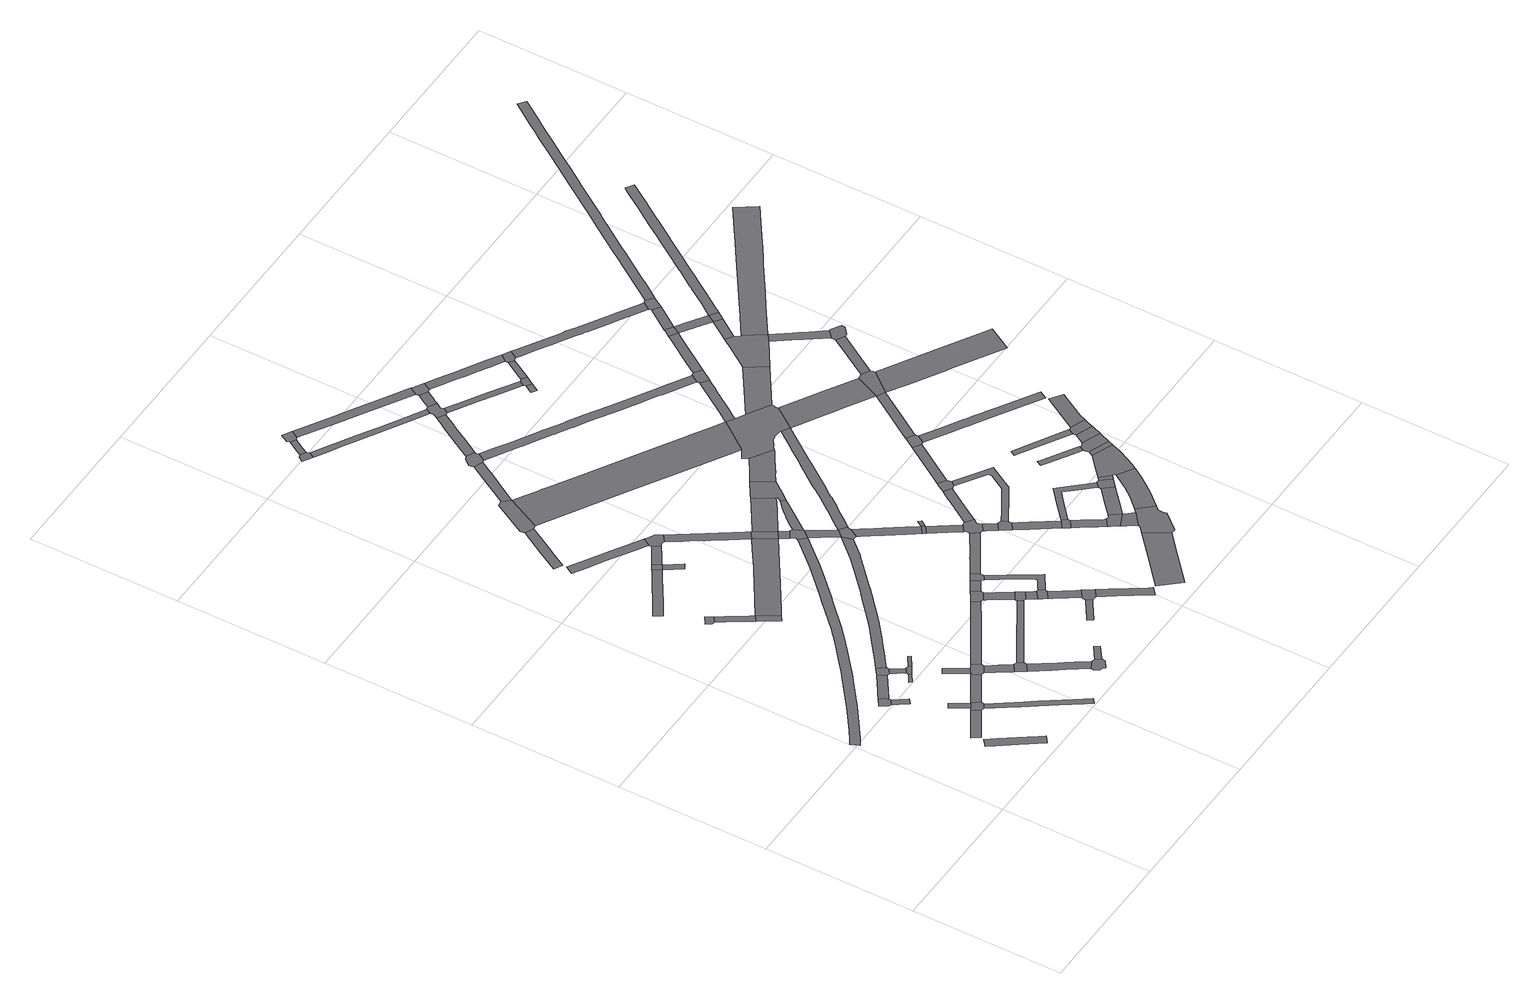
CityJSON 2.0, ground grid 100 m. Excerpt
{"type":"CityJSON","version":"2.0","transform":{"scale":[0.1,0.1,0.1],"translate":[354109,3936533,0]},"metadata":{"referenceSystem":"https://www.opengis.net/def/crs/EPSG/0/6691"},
"CityObjects":{
"road1":{"type":"Road","attributes":{"RoadStructureAttribute.sectionType":"1"},"geometry":[{"type":"MultiSurface","lod":"1","boundaries":[[[0,1,2,3,4,5,6,7,8,9,10,11]]]}]},
"road2":{"type":"Road","attributes":{"RoadStructureAttribute.sectionType":"1"},"geometry":[{"type":"MultiSurface","lod":"1","boundaries":[[[12,13,14,15,16,17,18]]]}]},
"road3":{"type":"Road","geometry":[{"type":"MultiSurface","lod":"1","boundaries":[[[19,20,21,22,23,24]]]}]},
"road4":{"type":"Road","attributes":{"RoadStructureAttribute.sectionType":"1"},"geometry":[{"type":"MultiSurface","lod":"1","boundaries":[[[19,25,26,27,20]]]}]},
"road5":{"type":"Road","attributes":{"RoadStructureAttribute.sectionType":"1"},"geometry":[{"type":"MultiSurface","lod":"1","boundaries":[[[28,29,30,31,32]]]}]},
"road6":{"type":"Road","geometry":[{"type":"MultiSurface","lod":"1","boundaries":[[[33,34,32,31,18,17,35]]]}]},
"road7":{"type":"Road","attributes":{"RoadStructureAttribute.sectionType":"1"},"geometry":[{"type":"MultiSurface","lod":"1","boundaries":[[[21,36,37,38,39,40,22]]]}]},
"road8":{"type":"Road","attributes":{"RoadStructureAttribute.sectionType":"1"},"geometry":[{"type":"MultiSurface","lod":"1","boundaries":[[[41,42,43,44,45,33,35,46,47,48,49,50,51]]]}]},
"road9":{"type":"Road","attributes":{"RoadStructureAttribute.sectionType":"1"},"geometry":[{"type":"MultiSurface","lod":"1","boundaries":[[[52,53,54,55]]]}]},
"road10":{"type":"Road","attributes":{"RoadStructureAttribute.sectionType":"1"},"geometry":[{"type":"MultiSurface","lod":"1","boundaries":[[[56,57,32,34,58,59,60]]]}]},
"road11":{"type":"Road","geometry":[{"type":"MultiSurface","lod":"1","boundaries":[[[37,61,62,63,64,65,38]]]}]},
"road12":{"type":"Road","attributes":{"RoadStructureAttribute.sectionType":"1"},"geometry":[{"type":"MultiSurface","lod":"1","boundaries":[[[66,62,61,67,68,69]]]}]},
"road13":{"type":"Road","geometry":[{"type":"MultiSurface","lod":"1","boundaries":[[[70,71,69,68,52,55]]]}]},
"road14":{"type":"Road","attributes":{"RoadStructureAttribute.sectionType":"1"},"geometry":[{"type":"MultiSurface","lod":"1","boundaries":[[[72,73,74,75,76,77]]]}]},
"road15":{"type":"Road","attributes":{"RoadStructureAttribute.sectionType":"1"},"geometry":[{"type":"MultiSurface","lod":"1","boundaries":[[[70,78,79,71]]]}]},
"road16":{"type":"Road","geometry":[{"type":"MultiSurface","lod":"1","boundaries":[[[80,81,82,83,72,77,56,60,84]]]}]},
"road17":{"type":"Road","geometry":[{"type":"MultiSurface","lod":"1","boundaries":[[[85,86,87,88,89,90,91,92]]]}]},
"road18":{"type":"Road","attributes":{"RoadStructureAttribute.sectionType":"1"},"geometry":[{"type":"MultiSurface","lod":"1","boundaries":[[[93,94,95,96,97,98,99,100,101,102,103,104,105,106,107,108,109,110,111,112,113,114,115,116,117,118,119,120,121,122,123,124,125,126,127,128,129]]]}]},
"road19":{"type":"Road","attributes":{"RoadStructureAttribute.sectionType":"1"},"geometry":[{"type":"MultiSurface","lod":"1","boundaries":[[[130,131,132,133,134,80,84]]]}]},
"road20":{"type":"Road","attributes":{"RoadStructureAttribute.sectionType":"1"},"geometry":[{"type":"MultiSurface","lod":"1","boundaries":[[[135,136,137,138,139,140,87,86,141,142,143,144]]]}]},
"road21":{"type":"Road","geometry":[{"type":"MultiSurface","lod":"1","boundaries":[[[145,132,131,146,147,148,149]]]}]},
"road22":{"type":"Road","geometry":[{"type":"MultiSurface","lod":"1","boundaries":[[[150,144,143,151]]]}]},
"road23":{"type":"Road","attributes":{"RoadStructureAttribute.sectionType":"1"},"geometry":[{"type":"MultiSurface","lod":"1","boundaries":[[[152,153,154,155,156,157,158,159,148,147]]]}]},
"road24":{"type":"Road","attributes":{"RoadStructureAttribute.sectionType":"1"},"geometry":[{"type":"MultiSurface","lod":"1","boundaries":[[[160,161,162,163,164,165,166,167,168,169,170,171,172]]]}]},
"road25":{"type":"Road","geometry":[{"type":"MultiSurface","lod":"1","boundaries":[[[173,174,175,176,177,178,179,155,154]]]}]},
"road26":{"type":"Road","attributes":{"RoadStructureAttribute.sectionType":"1"},"geometry":[{"type":"MultiSurface","lod":"1","boundaries":[[[180,181,182,183,184,185,186,82,81,187,188,189,190,191,192,193]]]}]},
"road27":{"type":"Road","attributes":{"RoadStructureAttribute.sectionType":"1"},"geometry":[{"type":"MultiSurface","lod":"1","boundaries":[[[178,194,195,196,197,179]]]}]},
"road28":{"type":"Road","attributes":{"RoadStructureAttribute.sectionType":"1"},"geometry":[{"type":"MultiSurface","lod":"1","boundaries":[[[198,199,200,201,202,203,204,205]]]}]},
"road29":{"type":"Road","geometry":[{"type":"MultiSurface","lod":"1","boundaries":[[[206,172,171,207,208]]]}]},
"road30":{"type":"Road","attributes":{"RoadStructureAttribute.sectionType":"1"},"geometry":[{"type":"MultiSurface","lod":"1","boundaries":[[[209,210,211,212,213,214,215,145,149]]]}]},
"road31":{"type":"Road","attributes":{"RoadStructureAttribute.sectionType":"1"},"geometry":[{"type":"MultiSurface","lod":"1","boundaries":[[[216,217,218,219,220,221,222,223,224,225,226,227,64,63,228,229,230,231,232,233,234,235,236,237,238]]]}]},
"road32":{"type":"Road","attributes":{"RoadStructureAttribute.sectionType":"1"},"geometry":[{"type":"MultiSurface","lod":"1","boundaries":[[[239,240,241,242,243,244,245,246,247,248,249,250,251,252]]]}]},
"road33":{"type":"Road","geometry":[{"type":"MultiSurface","lod":"1","boundaries":[[[171,253,254,207]]]}]},
"road34":{"type":"Road","attributes":{"function":"3","RoadStructureAttribute.sectionType":"1"},"geometry":[{"type":"MultiSurface","lod":"1","boundaries":[[[255,256,257,258,259,260,261,262,263,264,265,144,150]]]}]},
"road35":{"type":"Road","attributes":{"RoadStructureAttribute.sectionType":"1"},"geometry":[{"type":"MultiSurface","lod":"1","boundaries":[[[207,266,267,268,269,270,271,272,208]]]}]},
"road36":{"type":"Road","geometry":[{"type":"MultiSurface","lod":"1","boundaries":[[[204,273,274,275,276,277,205]]]}]},
"road37":{"type":"Road","geometry":[{"type":"MultiSurface","lod":"1","boundaries":[[[278,279,280,248,247,270,269,281,282]]]}]},
"road38":{"type":"Road","geometry":[{"type":"MultiSurface","lod":"1","boundaries":[[[283,284,285,286,287,180,193]]]}]},
"road39":{"type":"Road","attributes":{"RoadStructureAttribute.sectionType":"1"},"geometry":[{"type":"MultiSurface","lod":"1","boundaries":[[[288,289,290,291,292,293,284,283]]]}]},
"road40":{"type":"Road","geometry":[{"type":"MultiSurface","lod":"1","boundaries":[[[294,295,296,297,298,299,300,301,302,303]]]}]},
"road41":{"type":"Road","geometry":[{"type":"MultiSurface","lod":"1","boundaries":[[[211,304,305,291,290,212]]]}]},
"road42":{"type":"Road","attributes":{"RoadStructureAttribute.sectionType":"1"},"geometry":[{"type":"MultiSurface","lod":"1","boundaries":[[[306,307,286,285,308]]]}]},
"road43":{"type":"Road","attributes":{"RoadStructureAttribute.sectionType":"1"},"geometry":[{"type":"MultiSurface","lod":"1","boundaries":[[[309,310,311,312,313,314,315,316,259,317,318,319,320,321,322,323,324,325,326,278,282]]]}]},
"road44":{"type":"Road","attributes":{"RoadStructureAttribute.sectionType":"1"},"geometry":[{"type":"MultiSurface","lod":"1","boundaries":[[[327,328,329,330,305,304]]]}]},
"road45":{"type":"Road","geometry":[{"type":"MultiSurface","lod":"1","boundaries":[[[331,332,333,334,335,336,337,338,339,329,328,340,341,342]]]}]},
"road46":{"type":"Road","geometry":[{"type":"MultiSurface","lod":"1","boundaries":[[[343,344,345,346,347,348]]]}]},
"road47":{"type":"Road","attributes":{"RoadStructureAttribute.sectionType":"1"},"geometry":[{"type":"MultiSurface","lod":"1","boundaries":[[[349,350,351,352,353,354,355,356,357,358,331,342]]]}]},
"road48":{"type":"Road","geometry":[{"type":"MultiSurface","lod":"1","boundaries":[[[359,306,308,360,361,362,363,364]]]}]},
"road49":{"type":"Road","geometry":[{"type":"MultiSurface","lod":"1","boundaries":[[[365,355,354,303,302,366]]]}]},
"road50":{"type":"Road","geometry":[{"type":"MultiSurface","lod":"1","boundaries":[[[317,259,258,367,368]]]}]},
"road51":{"type":"Road","attributes":{"RoadStructureAttribute.sectionType":"1"},"geometry":[{"type":"MultiSurface","lod":"1","boundaries":[[[361,369,370,371,372,373,374,375,376,377,378,379,338,337,380,381,382,383,384,385,386,387,362]]]}]},
"road52":{"type":"Road","attributes":{"RoadStructureAttribute.sectionType":"1"},"geometry":[{"type":"MultiSurface","lod":"1","boundaries":[[[388,275,274,389,390,391,392,393,394]]]}]},
"road53":{"type":"Road","attributes":{"RoadStructureAttribute.sectionType":"1"},"geometry":[{"type":"MultiSurface","lod":"1","boundaries":[[[395,396,397,398,343,348]]]}]},
"road54":{"type":"Road","attributes":{"function":"3","RoadStructureAttribute.sectionType":"1"},"geometry":[{"type":"MultiSurface","lod":"1","boundaries":[[[258,399,400,401,402,403,367]]]}]},
"road55":{"type":"Road","geometry":[{"type":"MultiSurface","lod":"1","boundaries":[[[128,404,405,406,401,400,407,408,129]]]}]},
"road56":{"type":"Road","attributes":{"RoadStructureAttribute.sectionType":"1"},"geometry":[{"type":"MultiSurface","lod":"1","boundaries":[[[409,410,411,412,413,414,415,416,417,418,419,365,366]]]}]},
"road57":{"type":"Road","attributes":{"RoadStructureAttribute.sectionType":"1"},"geometry":[{"type":"MultiSurface","lod":"1","boundaries":[[[128,420,216,421,422,404]]]}]},
"road58":{"type":"Road","geometry":[{"type":"MultiSurface","lod":"1","boundaries":[[[423,397,396,424,425,426]]]}]},
"road59":{"type":"Road","geometry":[{"type":"MultiSurface","lod":"1","boundaries":[[[427,428,429,430,421,216,238]]]}]},
"road60":{"type":"Road","attributes":{"RoadStructureAttribute.sectionType":"1"},"geometry":[{"type":"MultiSurface","lod":"1","boundaries":[[[363,431,432,433,434,435,436,437,438,439,440,441,442,364]]]}]},
"road61":{"type":"Road","attributes":{"function":"3","RoadStructureAttribute.sectionType":"1"},"geometry":[{"type":"MultiSurface","lod":"1","boundaries":[[[443,444,445,368,367,446,447,448,449,450,451,452]]]}]},
"road62":{"type":"Road","geometry":[{"type":"MultiSurface","lod":"1","boundaries":[[[393,453,454,455,456,457,458,459,394]]]}]},
"road63":{"type":"Road","attributes":{"RoadStructureAttribute.sectionType":"1"},"geometry":[{"type":"MultiSurface","lod":"1","boundaries":[[[460,461,462,463,464,465,466,467,468,469,470,471,472,473,474,405,404]]]}]},
"road64":{"type":"Road","attributes":{"RoadStructureAttribute.sectionType":"1"},"geometry":[{"type":"MultiSurface","lod":"1","boundaries":[[[475,476,477,478,479,480,481,482,483,484,485,428,427,486,487,488,489,490,491,492,493,494]]]}]},
"road65":{"type":"Road","attributes":{"RoadStructureAttribute.sectionType":"1"},"geometry":[{"type":"MultiSurface","lod":"1","boundaries":[[[495,496,497,498,499,347,346,500,501,502,503,504,505,506]]]}]},
"road66":{"type":"Road","geometry":[{"type":"MultiSurface","lod":"1","boundaries":[[[475,494,507,508,509,510]]]}]},
"road67":{"type":"Road","attributes":{"function":"2","RoadStructureAttribute.sectionType":"1"},"geometry":[{"type":"MultiSurface","lod":"1","boundaries":[[[511,512,513,514,515,516,517,518,519,520,521,522,523,524,525,526,527,528,529,530,531,274,273]]]}]},
"road68":{"type":"Road","attributes":{"RoadStructureAttribute.sectionType":"1"},"geometry":[{"type":"MultiSurface","lod":"1","boundaries":[[[532,509,508,533,534]]]}]},
"road69":{"type":"Road","attributes":{"RoadStructureAttribute.sectionType":"1"},"geometry":[{"type":"MultiSurface","lod":"1","boundaries":[[[535,536,475,510]]]}]},
"road70":{"type":"Road","attributes":{"RoadStructureAttribute.sectionType":"1"},"geometry":[{"type":"MultiSurface","lod":"1","boundaries":[[[537,538,539,540,541,542,543,544,545,546,547,548,549,550,551,552,457,456]]]}]},
"road71":{"type":"Road","geometry":[{"type":"MultiSurface","lod":"1","boundaries":[[[451,553,554,555,556,557,558,465,464,559,560,561,562,563,564,452]]]}]},
"road72":{"type":"Road","geometry":[{"type":"MultiSurface","lod":"1","boundaries":[[[565,438,437,566,567,568,569,570,571,532,534]]]}]},
"road73":{"type":"Road","attributes":{"RoadStructureAttribute.sectionType":"1"},"geometry":[{"type":"MultiSurface","lod":"1","boundaries":[[[572,573,574,575,576,577,578,425,424,579,580,581,582,583]]]}]},
"road74":{"type":"Road","attributes":{"RoadStructureAttribute.sectionType":"1"},"geometry":[{"type":"MultiSurface","lod":"1","boundaries":[[[584,585,586,587,588,589,590,591,592]]]}]},
"road75":{"type":"Road","attributes":{"RoadStructureAttribute.sectionType":"1"},"geometry":[{"type":"MultiSurface","lod":"1","boundaries":[[[593,594,567,566,595,596]]]}]},
"road76":{"type":"Road","geometry":[{"type":"MultiSurface","lod":"1","boundaries":[[[597,598,599,600,593,596]]]}]},
"road77":{"type":"Road","attributes":{"RoadStructureAttribute.sectionType":"1"},"geometry":[{"type":"MultiSurface","lod":"1","boundaries":[[[601,602,603,598,597,604,605,606]]]}]},
"road78":{"type":"Road","attributes":{"RoadStructureAttribute.sectionType":"1"},"geometry":[{"type":"MultiSurface","lod":"1","boundaries":[[[607,608,609,610,611,612,613,614,615,571,570]]]}]},
"road79":{"type":"Road","geometry":[{"type":"MultiSurface","lod":"1","boundaries":[[[616,617,544,543,618,619,620,621,622,495,506]]]}]},
"road80":{"type":"Road","attributes":{"RoadStructureAttribute.sectionType":"1"},"geometry":[{"type":"MultiSurface","lod":"1","boundaries":[[[430,623,624,625,626,627,628,629,630,631,632,633,634,635,636,637,638,639,640,641,642,643,644,645,646,647,648,649,421]]]}]},
"road81":{"type":"Road","geometry":[{"type":"MultiSurface","lod":"1","boundaries":[[[650,651,601,606,652,653]]]}]},
"road82":{"type":"Road","attributes":{"function":"3","RoadStructureAttribute.sectionType":"1"},"geometry":[{"type":"MultiSurface","lod":"1","boundaries":[[[654,655,656,657,658,659,660,661,662,663,664,665,563,562]]]}]},
"road83":{"type":"Road","attributes":{"RoadStructureAttribute.sectionType":"1"},"geometry":[{"type":"MultiSurface","lod":"1","boundaries":[[[652,666,667,668,669,670,671,672,653]]]}]},
"road84":{"type":"Road","attributes":{"RoadStructureAttribute.sectionType":"1"},"geometry":[{"type":"MultiSurface","lod":"1","boundaries":[[[673,674,675,676,677,678,622,621]]]}]},
"road85":{"type":"Road","geometry":[{"type":"MultiSurface","lod":"1","boundaries":[[[679,680,681,670,669,682,683]]]}]},
"road86":{"type":"Road","attributes":{"RoadStructureAttribute.sectionType":"1"},"geometry":[{"type":"MultiSurface","lod":"1","boundaries":[[[684,685,686,687,679,683]]]}]},
"road87":{"type":"Road","geometry":[{"type":"MultiSurface","lod":"1","boundaries":[[[688,689,690,691,692,611,610,693]]]}]},
"road88":{"type":"Road","geometry":[{"type":"MultiSurface","lod":"1","boundaries":[[[676,675,694,695,696,697,572,583]]]}]},
"road89":{"type":"Road","geometry":[{"type":"MultiSurface","lod":"1","boundaries":[[[591,698,699,700,701,702,703,704,686,685,705,592]]]}]},
"road90":{"type":"Road","attributes":{"RoadStructureAttribute.sectionType":"1"},"geometry":[{"type":"MultiSurface","lod":"1","boundaries":[[[706,707,708,709,710,711,712,713,600,599,714,715,716,717,718,719,720,688,693]]]}]},
"road91":{"type":"Road","attributes":{"RoadStructureAttribute.sectionType":"1"},"geometry":[{"type":"MultiSurface","lod":"1","boundaries":[[[721,722,723,724,725,726,727,728,729,730,731,732,733,734,735,736,737,738,454,453,739,740,741,742,743,744,745,746,747,748,749,750,751,752,753,754,755,756,757,758,759,760,761,762,763,764]]]}]},
"road92":{"type":"Road","attributes":{"RoadStructureAttribute.sectionType":"1"},"geometry":[{"type":"MultiSurface","lod":"1","boundaries":[[[765,766,619,618,767,768,769,770]]]}]},
"road93":{"type":"Road","attributes":{"RoadStructureAttribute.sectionType":"1"},"geometry":[{"type":"MultiSurface","lod":"1","boundaries":[[[650,771,772,773,774,775,776,777,778,779,780,651]]]}]},
"road94":{"type":"Road","attributes":{"RoadStructureAttribute.sectionType":"1"},"geometry":[{"type":"MultiSurface","lod":"1","boundaries":[[[781,782,680,679,783,784,785,786,787,788]]]}]},
"road95":{"type":"Road","attributes":{"RoadStructureAttribute.sectionType":"1"},"geometry":[{"type":"MultiSurface","lod":"1","boundaries":[[[789,690,689,790,791,792,793]]]}]},
"road96":{"type":"Road","geometry":[{"type":"MultiSurface","lod":"1","boundaries":[[[794,795,521,520,796,797,798,799,800,801,661,660,802,803,804,805,806,807,808,809,810,811,812,813,814,815,816,817,818,819,820,821,822,823,824,825,826,827,828,829,830,637,636,831,832,833]]]}]},
"road97":{"type":"Road","attributes":{"RoadStructureAttribute.sectionType":"1"},"geometry":[{"type":"MultiSurface","lod":"1","boundaries":[[[834,835,836,837,838,839]]]}]},
"road98":{"type":"Road","attributes":{"RoadStructureAttribute.sectionType":"1"},"geometry":[{"type":"MultiSurface","lod":"1","boundaries":[[[694,840,841,842,843,844,845,846,847,848,849,850,851,852,853,854,855,695]]]}]},
"road99":{"type":"Road","geometry":[{"type":"MultiSurface","lod":"1","boundaries":[[[856,770,769,834,839,857]]]}]},
"road100":{"type":"Road","attributes":{"RoadStructureAttribute.sectionType":"1"},"geometry":[{"type":"MultiSurface","lod":"1","boundaries":[[[858,859,860,861,862,863,864,865,866,867,868,869,704,703]]]}]},
"road101":{"type":"Road","geometry":[{"type":"MultiSurface","lod":"1","boundaries":[[[787,870,871,776,775,788]]]}]},
"road102":{"type":"Road","attributes":{"RoadStructureAttribute.sectionType":"1"},"geometry":[{"type":"MultiSurface","lod":"1","boundaries":[[[872,873,874,871,870]]]}]},
"road103":{"type":"Road","attributes":{"RoadStructureAttribute.sectionType":"1"},"geometry":[{"type":"MultiSurface","lod":"1","boundaries":[[[875,876,877,878,856,857]]]}]},
"road104":{"type":"Road","geometry":[{"type":"MultiSurface","lod":"1","boundaries":[[[879,880,881,882,793,792,883]]]}]},
"road105":{"type":"Road","attributes":{"RoadStructureAttribute.sectionType":"1"},"geometry":[{"type":"MultiSurface","lod":"1","boundaries":[[[884,885,521,795,886,887,888,889,890,891]]]}]},
"road106":{"type":"Road","geometry":[{"type":"MultiSurface","lod":"1","boundaries":[[[876,892,893,894,895,850,849,877]]]}]},
"road107":{"type":"Road","attributes":{"RoadStructureAttribute.sectionType":"1"},"geometry":[{"type":"MultiSurface","lod":"1","boundaries":[[[896,897,898,899,900,901,902,903]]]}]},
"road108":{"type":"Road","geometry":[{"type":"MultiSurface","lod":"1","boundaries":[[[861,904,905,906,907,908,909,874,873,910,911,912,913,914,915,916,917,862]]]}]},
"road109":{"type":"Road","attributes":{"function":"2","RoadStructureAttribute.sectionType":"1"},"geometry":[{"type":"MultiSurface","lod":"1","boundaries":[[[918,919,920,921,922,923,924,925,831,636]]]}]},
"road110":{"type":"Road","attributes":{"RoadStructureAttribute.sectionType":"1"},"geometry":[{"type":"MultiSurface","lod":"1","boundaries":[[[926,927,928,929,930,931]]]}]},
"road111":{"type":"Road","attributes":{"function":"3","RoadStructureAttribute.sectionType":"1"},"geometry":[{"type":"MultiSurface","lod":"1","boundaries":[[[932,933,934,935,794,833]]]}]},
"road112":{"type":"Road","geometry":[{"type":"MultiSurface","lod":"1","boundaries":[[[763,891,890,936,937,938,764]]]}]},
"road113":{"type":"Road","attributes":{"RoadStructureAttribute.sectionType":"1"},"geometry":[{"type":"MultiSurface","lod":"1","boundaries":[[[939,908,907,940]]]}]},
"road114":{"type":"Road","geometry":[{"type":"MultiSurface","lod":"1","boundaries":[[[941,942,943,896,903,939,940]]]}]},
"road115":{"type":"Road","attributes":{"RoadStructureAttribute.sectionType":"1"},"geometry":[{"type":"MultiSurface","lod":"1","boundaries":[[[944,945,946,947,948,949,950,951,952,953,954,955,956,957,958,959,879,883]]]}]},
"road116":{"type":"Road","attributes":{"RoadStructureAttribute.sectionType":"1"},"geometry":[{"type":"MultiSurface","lod":"1","boundaries":[[[960,942,941,961,962,963]]]}]},
"road117":{"type":"Road","geometry":[{"type":"MultiSurface","lod":"1","boundaries":[[[930,963,962,964,965,966,967,931]]]}]},
"road118":{"type":"Road","attributes":{"RoadStructureAttribute.sectionType":"1"},"geometry":[{"type":"MultiSurface","lod":"1","boundaries":[[[968,969,970,971,938,937,972,973,974,975]]]}]},
"road119":{"type":"Road","attributes":{"RoadStructureAttribute.sectionType":"1"},"geometry":[{"type":"MultiSurface","lod":"1","boundaries":[[[976,977,978,979,980,981,982,983,984,985,986,987,988,989,990,991,992,993,994,995,996,997,998,999,1000,895,894]]]}]},
"road120":{"type":"Road","geometry":[{"type":"MultiSurface","lod":"1","boundaries":[[[1001,1002,1003,1004,923,922,1005]]]}]},
"road121":{"type":"Road","attributes":{"RoadStructureAttribute.sectionType":"1"},"geometry":[{"type":"MultiSurface","lod":"1","boundaries":[[[1006,966,965,1007,1008]]]}]},
"road122":{"type":"Road","geometry":[{"type":"MultiSurface","lod":"1","boundaries":[[[1009,1010,1011,1012,1013,1014,934,933,1015,1016,1017,1018]]]}]},
"road123":{"type":"Road","geometry":[{"type":"MultiSurface","lod":"1","boundaries":[[[975,1019,1020,1021,1022,968]]]}]},
"road124":{"type":"Road","attributes":{"function":"2","RoadStructureAttribute.sectionType":"1"},"geometry":[{"type":"MultiSurface","lod":"1","boundaries":[[[1023,1024,1025,1026,1001,1005,922,1027,1028,881,880,1029,1030,1031,1005,1032,1033,1034,1035,1036]]]}]},
"road125":{"type":"Road","attributes":{"RoadStructureAttribute.sectionType":"1"},"geometry":[{"type":"MultiSurface","lod":"1","boundaries":[[[1002,1037,1038,1039,1040,1003]]]}]},
"road126":{"type":"Road","attributes":{"RoadStructureAttribute.sectionType":"1"},"geometry":[{"type":"MultiSurface","lod":"1","boundaries":[[[1041,1042,1019,975,1043,1044,1045,1046]]]}]},
"road127":{"type":"Road","attributes":{"RoadStructureAttribute.sectionType":"1"},"geometry":[{"type":"MultiSurface","lod":"1","boundaries":[[[1047,1020,1019,1048,1049,1050]]]}]},
"road128":{"type":"Road","attributes":{"RoadStructureAttribute.sectionType":"1"},"geometry":[{"type":"MultiSurface","lod":"1","boundaries":[[[1051,1012,1011,1052,1045]]]}]},
"road129":{"type":"Road","attributes":{"RoadStructureAttribute.sectionType":"1"},"geometry":[{"type":"MultiSurface","lod":"1","boundaries":[[[1053,1054,1055,1056,1057,1058,1059,1016,1015]]]}]},
"road130":{"type":"Road","geometry":[{"type":"MultiSurface","lod":"1","boundaries":[[[1045,1052,1060,1046]]]}]},
"road131":{"type":"Road","geometry":[{"type":"MultiSurface","lod":"1","boundaries":[[[990,989,1050,1049,1061,1062,1063,1064]]]}]},
"road132":{"type":"Road","geometry":[{"type":"MultiSurface","lod":"1","boundaries":[[[1065,1056,1055,1039,1038,1066,1067,1068]]]}]},
"road133":{"type":"Road","attributes":{"function":"3","RoadStructureAttribute.sectionType":"1"},"geometry":[{"type":"MultiSurface","lod":"1","boundaries":[[[1017,1069,1070,1071,1072,1073,1074,1075,1076,1077,1078,1079,1080,1081,1082,1083,1084,1018]]]}]},
"road134":{"type":"Road","attributes":{"RoadStructureAttribute.sectionType":"1"},"geometry":[{"type":"MultiSurface","lod":"1","boundaries":[[[1085,1086,1087,1088,1089,1090,1091,1092,1093,1094,1095,1096,1097,1098,1099,1100,1101,1102,1103,1104,1046,1060,1105,1106,1107,1108,1109,1110,1111,1112,1113,1114,1115,1116,1117,1118,1119,1120]]]}]},
"road135":{"type":"Road","attributes":{"RoadStructureAttribute.sectionType":"1"},"geometry":[{"type":"MultiSurface","lod":"1","boundaries":[[[1063,1121,1122,1123,1124,1125,1126,1127,1128,1129,1130,1131,1132,1133,1134,1135,1136,1137,1138,1139,1140,1141,1142,1143,1144,1145,1146,1147,1148,1149,1150,1151,1152,1153,1154,1155,1156,1157,1158,1159,1160,1161,1162,1163,1064]]]}]}
},
"vertices":[
[426,329,0],[436,316,0],[461,280,0],[543,167,0],[549,158,0],[612,72,0],[660,107,0],[609,178,0],[598,193,0],[496,336,0],[447,403,0],[401,363,0],
[478,507,0],[417,470,0],[454,422,0],[545,478,0],[612,519,0],[648,541,0],[617,592,0],
[415,1011,0],[448,1033,0],[451,1051,0],[418,1101,0],[370,1069,0],[399,1017,0],
[440,976,0],[480,922,0],[512,946,0],
[598,736,0],[582,726,0],[564,714,0],[635,603,0],[669,624,0],
[703,557,0],[707,577,0],[668,537,0],
[511,1089,0],[613,1160,0],[581,1211,0],[477,1140,0],[453,1124,0],
[1071,36,0],[1007,126,0],[887,296,0],[813,399,0],[806,409,0],[780,376,0],[792,360,0],[853,274,0],[920,180,0],[1004,60,0],[1039,10,0],
[684,1057,0],[629,1021,0],[641,1007,0],[694,1041,0],
[872,748,0],[685,634,0],[807,638,0],[885,685,0],[903,696,0],
[631,1157,0],[663,1180,0],[667,1199,0],[630,1247,0],[587,1215,0],
[671,1169,0],[657,1120,0],[688,1076,0],[720,1099,0],
[753,1079,0],[742,1095,0],
[912,780,0],[846,889,0],[829,917,0],[795,896,0],[822,851,0],[881,754,0],
[822,1123,0],[810,1140,0],
[974,723,0],[979,742,0],[947,794,0],[915,774,0],[923,692,0],
[454,2252,0],[472,2250,0],[510,2274,0],[498,2293,0],[494,2299,0],[482,2318,0],[444,2293,0],[433,2286,0],
[1219,2086,0],[1156,2017,0],[1057,1916,0],[968,1826,0],[948,1807,0],[772,1634,0],[753,1617,0],[734,1601,0],[684,1556,0],[636,1516,0],[589,1477,0],[499,1402,0],[476,1383,0],[474,1382,0],[263,1220,0],[104,1108,0],[43,1065,0],[7,1043,0],[30,986,0],[77,1015,0],[299,1171,0],[468,1300,0],[499,1324,0],[514,1336,0],[686,1480,0],[724,1511,0],[751,1535,0],[798,1577,0],[813,1590,0],[976,1750,0],[989,1763,0],[1010,1783,0],[1153,1928,0],[1200,1976,0],[1239,2018,0],[1361,2154,0],[1318,2196,0],
[1001,579,0],[1025,545,0],[1074,579,0],[1024,652,0],[1005,679,0],
[625,2099,0],[594,2147,0],[571,2181,0],[546,2219,0],[545,2220,0],[524,2252,0],[509,2193,0],[587,2075,0],[604,2048,0],[641,2073,0],
[1095,572,0],[1065,487,0],[1067,484,0],[1115,521,0],[1119,540,0],
[724,1946,0],[686,1921,0],
[1148,367,0],[1194,301,0],[1278,180,0],[1332,208,0],[1276,288,0],[1242,337,0],[1222,367,0],[1168,444,0],
[639,2773,0],[568,2730,0],[416,2634,0],[345,2588,0],[333,2581,0],[365,2530,0],[442,2578,0],[451,2584,0],[632,2698,0],[635,2700,0],[675,2727,0],[691,2737,0],[659,2786,0],
[1275,160,0],[1297,127,0],[1318,123,0],[1327,109,0],[1377,144,0],[1381,170,0],[1358,201,0],
[1394,1069,0],[1361,1048,0],[1258,985,0],[1173,933,0],[1133,908,0],[1083,877,0],[1011,833,0],[1008,760,0],[1113,826,0],[1119,829,0],[1163,856,0],[1205,882,0],[1290,934,0],[1426,1018,0],
[1440,211,0],[1467,230,0],[1452,252,0],[1444,263,0],
[449,3416,0],[370,3278,0],[422,3248,0],[472,3335,0],[500,3383,0],[548,3466,0],[597,3553,0],[541,3577,0],
[679,2800,0],[725,2758,0],[694,2809,0],
[1328,668,0],[1487,765,0],[1562,811,0],[1539,840,0],[1428,772,0],[1310,702,0],[1138,597,0],
[1468,1993,0],[1366,1880,0],[1345,1857,0],[1276,1792,0],[1151,1675,0],[1143,1667,0],[1109,1638,0],[940,1487,0],[895,1451,0],[805,1381,0],[725,1318,0],[711,1308,0],[683,1212,0],[761,1270,0],[838,1330,0],[849,1338,0],[977,1438,0],[1148,1590,0],[1183,1622,0],[1208,1646,0],[1387,1814,0],[1391,1818,0],[1486,1923,0],
[392,3168,0],[479,3117,0],[596,3048,0],[599,3046,0],[605,3042,0],[629,3028,0],[750,2955,0],[812,2917,0],[827,2909,0],[858,2960,0],[834,2974,0],[638,3091,0],[539,3150,0],[422,3221,0],
[765,2628,0],[799,2650,0],
[761,1969,0],[946,2089,0],[1093,2185,0],[1266,2297,0],[1182,2428,0],[1110,2378,0],[986,2294,0],[970,2284,0],[765,2152,0],[740,2136,0],[661,2085,0],
[739,2767,0],[782,2796,0],[789,2800,0],[857,2842,0],[826,2891,0],[798,2873,0],[744,2839,0],
[623,3558,0],[734,3784,0],[693,3832,0],[660,3827,0],[538,3609,0],
[946,2883,0],[917,2924,0],[885,2943,0],[874,2853,0],[897,2847,0],
[1446,1014,0],[1497,1045,0],[1501,1065,0],[1469,1115,0],[1432,1092,0],
[1456,997,0],[1513,910,0],[1545,860,0],[1596,893,0],[1569,935,0],[1536,985,0],
[1735,492,0],[1701,469,0],[1699,468,0],[1615,413,0],[1637,379,0],[1698,420,0],[1700,421,0],[1746,451,0],[1777,472,0],[1755,505,0],
[1579,807,0],[1631,841,0],
[1542,1160,0],[1482,1123,0],[1573,1110,0],
[933,2794,0],[958,2758,0],[979,2726,0],[1025,2658,0],[1026,2656,0],[1048,2622,0],[1082,2574,0],[1104,2540,0],[1231,2462,0],[1214,2487,0],[1173,2548,0],[1153,2576,0],[1128,2613,0],[1084,2678,0],[1034,2752,0],[1000,2803,0],[989,2819,0],[954,2871,0],
[1606,766,0],[1618,748,0],[1666,787,0],[1659,797,0],
[1701,734,0],[1702,737,0],[1702,738,0],[1702,739,0],[1704,746,0],[1705,750,0],[1706,751,0],[1683,786,0],[1682,785,0],[1631,727,0],[1633,724,0],[1650,700,0],
[422,5033,0],[402,5027,0],[381,4992,0],[442,4957,0],[462,4992,0],[456,5012,0],
[1667,675,0],[1701,625,0],[1703,622,0],[1717,601,0],[1748,555,0],[1761,537,0],[1812,571,0],[1798,592,0],[1704,730,0],[1702,733,0],
[1576,1182,0],[1587,1106,0],[1592,1098,0],[1622,1118,0],[1625,1142,0],[1594,1193,0],
[1858,503,0],[1808,469,0],
[1316,2330,0],[1236,2457,0],
[1629,1041,0],[1642,1021,0],[1704,926,0],[1706,923,0],[1712,914,0],[1755,848,0],[1754,845,0],[1750,830,0],[1715,807,0],[1705,800,0],[1703,799,0],[1815,821,0],[1811,827,0],[1707,986,0],[1705,989,0],[1696,1004,0],[1659,1060,0],[1656,1064,0],[1627,1109,0],
[776,3973,0],[805,3902,0],[828,3942,0],[870,4012,0],[873,4017,0],[917,4094,0],[860,4117,0],
[476,5047,0],[517,5119,0],[482,5138,0],[441,5066,0],
[1278,2279,0],[1302,2243,0],[1354,2274,0],[1335,2302,0],[1328,2313,0],
[1399,2206,0],[1376,2267,0],[1355,2274,0],[1317,2221,0],[1320,2216,0],
[1874,371,0],[1923,299,0],[1931,288,0],[1968,234,0],[2003,183,0],[2047,225,0],[2033,247,0],[1980,323,0],[1970,339,0],[1901,440,0],[1880,471,0],
[1402,2093,0],[1509,2039,0],[1458,2117,0],
[476,5158,0],[534,5124,0],[564,5174,0],[506,5208,0],
[1516,1920,0],[1550,1977,0],[1553,1997,0],[1560,2006,0],
[1702,1189,0],[1707,1193,0],[1709,1194,0],[1710,1194,0],[1720,1201,0],[1861,1288,0],[1918,1323,0],[1882,1372,0],[1728,1276,0],[1710,1265,0],[1708,1264,0],[1688,1251,0],
[1419,2576,0],[1397,2562,0],[1339,2524,0],[1372,2367,0],[1407,2389,0],[1460,2424,0],[1513,2458,0],[1543,2482,0],[1551,2487,0],[1470,2610,0],
[937,4099,0],[967,4151,0],[962,4170,0],[967,4178,0],[911,4201,0],[891,4195,0],[854,4149,0],
[1465,2293,0],[1471,2301,0],[1497,2337,0],[1559,2419,0],[1567,2430,0],[1540,2451,0],[1526,2437,0],[1498,2411,0],[1484,2397,0],[1480,2393,0],[1451,2361,0],[1446,2355,0],[1434,2342,0],[1405,2308,0],[1401,2302,0],
[1785,1641,0],[1781,1647,0],[1734,1715,0],[1716,1740,0],[1714,1743,0],[1707,1754,0],[1694,1772,0],[1666,1811,0],[1658,1823,0],[1601,1904,0],[1581,1932,0],[1529,1901,0],[1556,1863,0],[1562,1854,0],[1599,1802,0],[1610,1786,0],[1684,1681,0],[1713,1639,0],[1715,1636,0],[1735,1607,0],
[1129,4604,0],[948,4709,0],[857,4762,0],[832,4777,0],[745,4827,0],[513,4916,0],[614,4857,0],[700,4807,0],[823,4736,0],[844,4723,0],[1013,4625,0],[1110,4569,0],
[1737,1605,0],[1749,1587,0],[1799,1622,0],[1803,1629,0],
[1156,3242,0],[1350,3127,0],[1359,3122,0],[1721,2907,0],[1728,2903,0],[1730,2902,0],[1765,2881,0],[1773,2876,0],[1781,2872,0],[1790,2866,0],[1942,3067,0],[1837,3129,0],[1733,3191,0],[1731,3192,0],[1652,3239,0],[1361,3412,0],[1229,3490,0],[1130,3548,0],[936,3664,0],[901,3685,0],[899,3686,0],
[1923,1443,0],[1856,1434,0],[1874,1409,0],
[1827,1664,0],[1810,1682,0],
[986,4210,0],[1023,4275,0],[1063,4343,0],[1088,4384,0],[1108,4418,0],[1136,4466,0],[1147,4485,0],[1097,4517,0],[1057,4452,0],[1055,4449,0],[1034,4412,0],[1013,4376,0],[974,4311,0],[969,4302,0],[938,4249,0],[935,4245,0],
[1553,2486,0],[1555,2483,0],[1555,2479,0],[1554,2474,0],[1552,2468,0],[1548,2461,0],[1573,2437,0],[1579,2445,0],[1605,2478,0],[1667,2558,0],[1585,2685,0],[1501,2630,0],
[1886,1392,0],[1937,1318,0],[1987,1352,0],[1977,1366,0],[1977,1386,0],[1994,1411,0],[1943,1444,0],
[1234,4775,0],[1022,4902,0],[988,4922,0],[836,5012,0],[833,5014,0],[828,5016,0],[644,5126,0],[796,4967,0],[833,4946,0],[902,4904,0],[917,4895,0],[1204,4724,0],
[2251,384,0],[2213,350,0],[2115,263,0],[2067,221,0],[2181,93,0],[2359,252,0],[2449,331,0],[2496,373,0],[2404,520,0],
[2038,1277,0],[1996,1339,0],[1947,1303,0],[1988,1243,0],
[2035,1175,0],[2084,1209,0],[2085,1234,0],[2068,1270,0],
[2247,972,0],[2143,1124,0],[2107,1177,0],[2090,1094,0],[2093,1091,0],[2197,938,0],
[2018,1449,0],[2081,1546,0],[2139,1636,0],[2151,1654,0],[2101,1687,0],[2092,1674,0],[2061,1627,0],[2057,1619,0],[2038,1590,0],
[1114,4547,0],[1107,4534,0],[1167,4489,0],[1186,4524,0],[1181,4543,0],[1202,4577,0],[1150,4609,0],
[1607,2065,0],[1633,2099,0],[1664,2138,0],[1669,2143,0],[1720,2212,0],[1722,2215,0],[1746,2249,0],[1748,2251,0],[1782,2297,0],[1823,2353,0],[1903,2462,0],[1919,2484,0],[2059,2672,0],[2095,2721,0],[2043,2753,0],[1950,2627,0],[1947,2624,0],[1872,2522,0],[1870,2519,0],[1751,2361,0],[1723,2319,0],[1721,2316,0],[1707,2298,0],[1686,2270,0],[1620,2179,0],[1616,2174,0],[1573,2120,0],
[2279,947,0],[2253,977,0],[2227,895,0],[2277,930,0],
[1724,2596,0],[1726,2597,0],[1820,2658,0],[1857,2683,0],[1874,2693,0],[1878,2696,0],[1890,2704,0],[1752,2792,0],[1728,2777,0],[1726,2776,0],[1679,2745,0],[1607,2699,0],
[2256,853,0],[2294,798,0],[2316,764,0],[2346,721,0],[2396,757,0],[2390,765,0],[2314,876,0],
[1216,4601,0],[1224,4614,0],[1260,4674,0],[1207,4703,0],[1173,4646,0],[1153,4613,0],
[2481,699,0],[2430,766,0],[2416,753,0],[2358,704,0],[2389,657,0],
[2409,627,0],[2446,572,0],[2533,641,0],[2492,686,0],
[2198,1688,0],[2192,1717,0],[2141,1750,0],[2134,1739,0],[2127,1727,0],[2171,1658,0],
[1280,4679,0],[1310,4730,0],[1300,4736,0],[1247,4768,0],
[2526,372,0],[2623,483,0],[2618,489,0],[2617,524,0],[2620,539,0],[2643,568,0],[2557,662,0],[2444,555,0],
[2303,1573,0],[2359,1537,0],[2363,1517,0],[2302,1410,0],[2266,1389,0],[2245,1376,0],[2215,1358,0],[2133,1309,0],[2122,1256,0],[2233,1322,0],[2302,1363,0],[2331,1381,0],[2352,1417,0],[2425,1542,0],[2337,1599,0],
[2152,3450,0],[2045,3515,0],[2043,3516,0],[1963,3563,0],[1739,3694,0],[1737,3695,0],[1725,3702,0],[1716,3708,0],[1618,3767,0],[1540,3814,0],[1534,3818,0],[1463,3859,0],[1456,3862,0],[1352,3925,0],[1324,3942,0],[1322,3943,0],[1141,4047,0],[1050,4103,0],[1006,4058,0],[1089,4010,0],[1149,3974,0],[1152,3972,0],[1205,3942,0],[1217,3935,0],[1317,3875,0],[1323,3871,0],[1335,3864,0],[1378,3838,0],[1424,3811,0],[1440,3802,0],[1443,3800,0],[1539,3744,0],[1586,3716,0],[1683,3658,0],[1736,3626,0],[1738,3625,0],[1837,3567,0],[1866,3550,0],[1895,3533,0],[1939,3506,0],[1945,3502,0],[2121,3399,0],[2141,3387,0],[2176,3436,0],
[1436,4372,0],[1267,4474,0],[1342,4382,0],[1431,4328,0],[1593,4229,0],[1613,4264,0],
[2380,1035,0],[2453,1099,0],[2506,1040,0],[2596,942,0],[2600,937,0],[2630,964,0],[2592,1005,0],[2527,1076,0],[2456,1154,0],[2361,1072,0],
[2598,915,0],[2521,847,0],[2498,714,0],[2558,767,0],[2583,789,0],[2604,808,0],[2655,854,0],[2599,917,0],
[2165,1787,0],[2216,1754,0],[2234,1782,0],[2372,1998,0],[2323,2030,0],
[2058,3001,0],[1992,3037,0],[1791,2866,0],[1765,2849,0],[1738,2833,0],[1729,2827,0],[1732,2823,0],[1745,2803,0],[1895,2710,0],[1897,2712,0],[1900,2716,0],[1905,2720,0],[1912,2724,0],[1956,2753,0],[1961,2755,0],[1966,2757,0],[1969,2758,0],[1972,2759,0],[1976,2759,0],[1979,2760,0],[1982,2760,0],[1986,2761,0],[1989,2761,0],[1993,2761,0],[1996,2762,0],[1999,2762,0],[2002,2762,0],[2006,2761,0],[2009,2761,0],[2012,2761,0],[2015,2760,0],[2018,2760,0],[2022,2759,0],[2026,2759,0],[2030,2758,0],[2035,2756,0],[2039,2755,0],[2202,2869,0],[2202,2881,0],[2203,2913,0],
[1597,4212,0],[1573,4174,0],[1565,4160,0],[1599,4139,0],[1608,4154,0],[1631,4192,0],
[1380,4620,0],[1408,4603,0],[1447,4579,0],[1492,4553,0],[1556,4516,0],[1566,4510,0],[1601,4488,0],[1621,4476,0],[1708,4426,0],[1710,4424,0],[1748,4470,0],[1746,4471,0],[1650,4529,0],[1642,4533,0],[1478,4631,0],[1382,4688,0],
[1631,4268,0],[1665,4248,0],
[2720,655,0],[2764,713,0],[2806,770,0],[2847,837,0],[2743,901,0],[2702,838,0],[2676,800,0],[2651,767,0],[2642,755,0],[2620,728,0],[2596,701,0],[2575,678,0],
[2707,899,0],[2651,963,0],
[2726,916,0],[2727,917,0],[2670,980,0],
[1672,4259,0],[1745,4380,0],[1714,4406,0],[1642,4288,0],
[2425,2052,0],[2421,2072,0],[2369,2103,0],[2364,2095,0],[2392,2001,0],
[2129,3345,0],[1999,3151,0],[2038,3103,0],[2136,3247,0],[2158,3276,0],[2173,3299,0],[2193,3329,0],[2144,3367,0],
[1747,4383,0],[1748,4385,0],[1768,4389,0],[1798,4440,0],
[2838,1206,0],[2811,1222,0],[2637,1329,0],[2602,1351,0],[2581,1317,0],[2624,1291,0],[2756,1209,0],[2817,1172,0],
[2869,874,0],[2885,907,0],[2925,989,0],[2949,1051,0],[2810,1105,0],[2734,1037,0],[2731,918,0],[2734,919,0],[2738,918,0],[2741,916,0],[2744,913,0],[2745,910,0],[2745,906,0],[2744,902,0],
[2127,2702,0],[2271,2619,0],[2356,2570,0],[2392,2549,0],[2585,2435,0],[2657,2599,0],[2454,2719,0],[2332,2791,0],
[2686,1473,0],[2595,1526,0],[2575,1491,0],[2673,1434,0],[2906,1297,0],[2926,1332,0],
[2468,3088,0],[2473,3091,0],[2387,3222,0],[2333,3185,0],
[2205,3348,0],[2245,3409,0],[2195,3442,0],
[2828,1136,0],[2962,1084,0],
[2992,1162,0],[2871,1209,0],[2847,1200,0],
[2549,1907,0],[2598,1878,0],[2638,1854,0],[2649,1847,0],[2701,1816,0],[2739,1793,0],[2785,1765,0],[3081,1587,0],[3111,1640,0],[2863,1789,0],[2804,1824,0],[2792,1832,0],[2732,1867,0],[2700,1887,0],[2679,1899,0],[2544,1980,0],
[2891,1242,0],[3016,1225,0],[3020,1233,0],[2911,1275,0],
[3037,1278,0],[3044,1297,0],[2946,1334,0],[2929,1330,0],
[2385,3724,0],[2359,3686,0],[2246,3517,0],[2201,3449,0],[2277,3455,0],[2358,3574,0],[2410,3654,0],[2436,3691,0],
[1793,4373,0],[1887,4319,0],[1967,4270,0],[2018,4240,0],[2075,4207,0],[2113,4184,0],[2140,4167,0],[2146,4163,0],[2163,4155,0],[2171,4149,0],[2310,4066,0],[2338,4049,0],[2339,4049,0],[2516,3943,0],[2550,3993,0],[2400,4082,0],[2342,4117,0],[2196,4205,0],[2180,4215,0],[2172,4218,0],[2111,4256,0],[2082,4271,0],[2034,4300,0],[1996,4323,0],[1825,4425,0],
[2754,2545,0],[2745,2573,0],[2694,2606,0],[2671,2602,0],[2637,2405,0],
[3085,1568,0],[3061,1341,0],[3163,1514,0],
[2607,3368,0],[2605,3367,0],[2579,3400,0],[2532,3432,0],[2482,3358,0],[2393,3230,0],[2648,3207,0],[2697,3243,0],[2696,3243,0],[2611,3371,0],
[2469,3741,0],[2419,3775,0],[2410,3762,0],[2404,3752,0],
[3415,2153,0],[3371,2180,0],[3075,2355,0],[2824,2503,0],[2490,2289,0],[2467,2254,0],[2430,2086,0],[2517,2220,0],[2561,2288,0],[2767,2325,0],[2820,2293,0],[2980,2199,0],[2999,2188,0],[3325,1996,0],
[2837,2722,0],[2917,2851,0],[2865,2881,0],[2786,2755,0],
[2557,3683,0],[2546,3690,0],[2523,3634,0],[2529,3631,0],[2624,3567,0],[2657,3617,0],
[2446,3816,0],[2518,3811,0],[2571,3890,0],[2520,3924,0],
[2561,3474,0],[2672,3533,0],
[2757,3061,0],[2771,3041,0],[2863,2912,0],[2910,2954,0],[2820,3076,0],[2805,3097,0],[2786,3122,0],
[2707,3582,0],
[2603,3939,0],[2613,3954,0],[2619,3963,0],[2570,3997,0],
[2930,2950,0],[2937,2853,0],[2985,2895,0],[2985,2915,0],
[2893,3374,0],[2893,3375,0],[2992,3440,0],[3183,3568,0],[3222,3593,0],[3300,3645,0],[3384,3701,0],[3482,3767,0],[3590,3841,0],[3503,3970,0],[3349,3866,0],[3342,3862,0],[3311,3841,0],[3199,3765,0],[2837,3521,0],[2798,3495,0],
[3315,4589,0],[3300,4567,0],[3285,4545,0],[3228,4460,0],[3227,4457,0],[3188,4401,0],[3126,4308,0],[3064,4218,0],[3038,4179,0],[3036,4175,0],[2990,4108,0],[2893,3963,0],[2886,3953,0],[2838,3882,0],[2826,3865,0],[2813,3845,0],[2804,3832,0],[2794,3817,0],[2718,3705,0],[2675,3642,0],[2719,3600,0],[2724,3608,0],[2812,3737,0],[2875,3831,0],[2880,3837,0],[2938,3923,0],[2995,4008,0],[3074,4125,0],[3114,4184,0],[3138,4219,0],[3234,4362,0],[3246,4380,0],[3282,4433,0],[3324,4495,0],[3348,4531,0],[3365,4556,0],
[2653,4012,0],[2703,4083,0],[2708,4091,0],[2805,4235,0],[2815,4250,0],[2818,4254,0],[2853,4306,0],[2858,4313,0],[2883,4350,0],[3001,4522,0],[3003,4526,0],[3040,4579,0],[3045,4586,0],[3047,4588,0],[3118,4693,0],[3202,4817,0],[3203,4818,0],[3220,4843,0],[3293,4949,0],[3335,5011,0],[3375,5069,0],[3386,5087,0],[3438,5163,0],[3489,5237,0],[3500,5253,0],[3516,5277,0],[3530,5295,0],[3549,5323,0],[3601,5399,0],[3640,5456,0],[3591,5490,0],[3480,5329,0],[3445,5278,0],[3415,5235,0],[3326,5104,0],[3171,4877,0],[3016,4651,0],[2954,4560,0],[2947,4549,0],[2819,4363,0],[2767,4285,0],[2766,4285,0],[2603,4046,0]
]}
